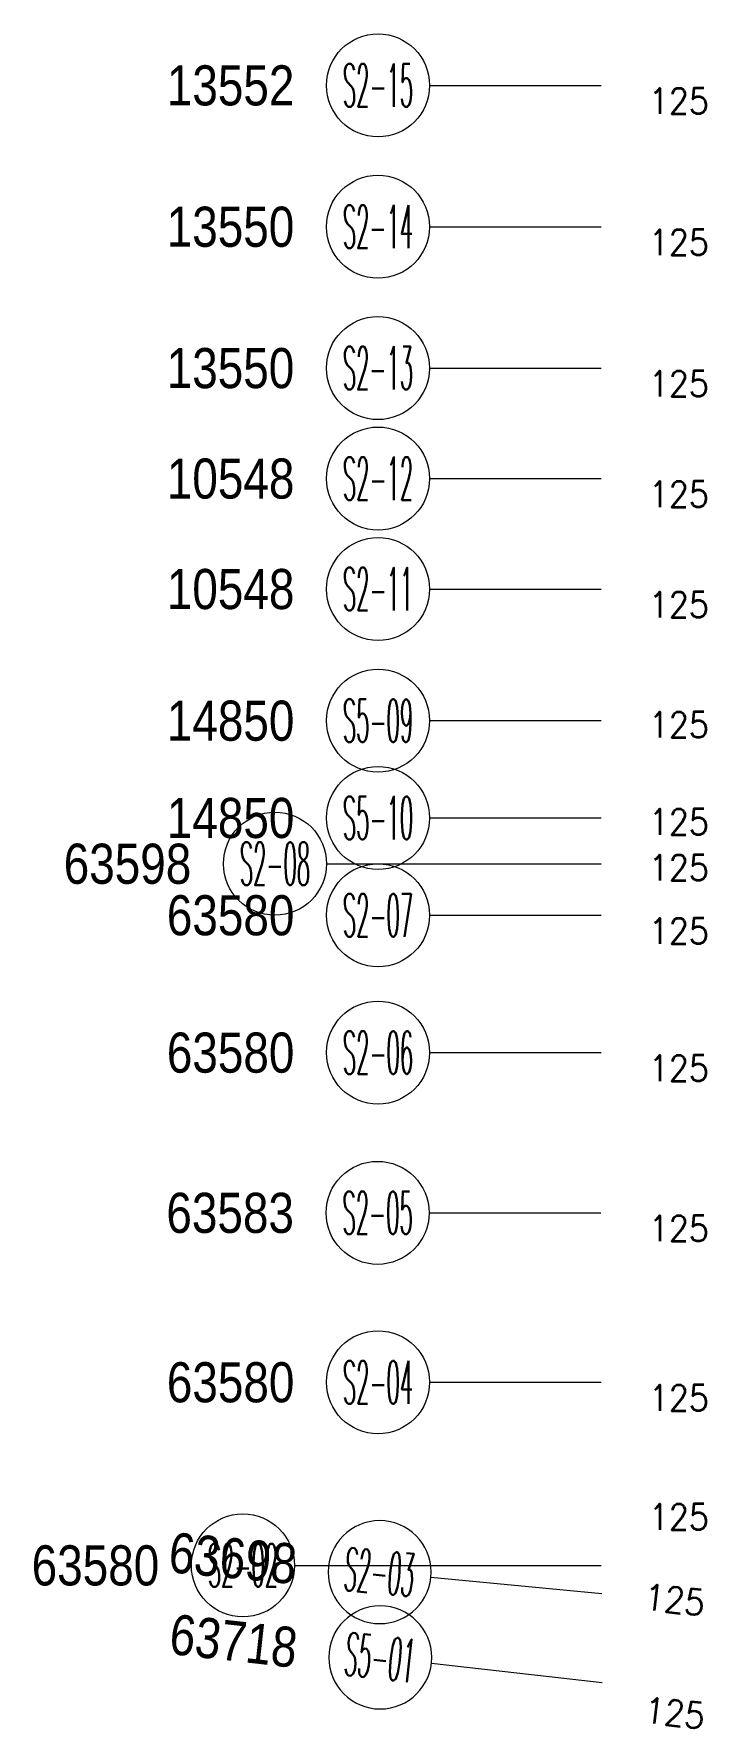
# Model space of a CAD drawing. Header units: millimetres. Extents: x 131700 to 589785, y -24154 to 46087.
# Drawn here: x 374764 to 380760, y 10197 to 24999 of the extents above; entities that cross this region are included whole.
import ezdxf
from ezdxf.enums import TextEntityAlignment as Align

# ---------------------------------------------------------------- set-up
doc = ezdxf.new("R2010")
doc.units = ezdxf.units.MM
doc.layers.get('0').update_dxf_attribs({"lineweight": 20})
doc.layers.add('ARES_TAG', color=3, linetype='Continuous')
doc.layers.add('NDC_S_TENDON', color=10, linetype='Continuous')
doc.layers.add('Current_plane_Column', color=7, linetype='Continuous', true_color=0x4b00ff)
doc.layers.add('NDC_LCAP', color=87, linetype='Continuous', plot=False)
doc.layers.add('NDC_S_ANNO', color=7, linetype='Continuous', lineweight=20)
doc.layers.add('NDC_S_SYMBOL', color=1, linetype='Continuous', lineweight=15)
doc.styles.add('ARES_BIGTEXT', font='VHARIALN.TTF')
doc.styles.add('ARES_ROMANS_0.36', font='romans.shx', dxfattribs={"width": 0.36, "bigfont": 'vns.shx'})
doc.styles.get("Standard").update_dxf_attribs({"font": 'arial.ttf'})

# ---------------------------------------------------------------- blocks, each defined once
blk = doc.blocks.new('*U583')
at = {"layer": 'NDC_S_SYMBOL', "color": 3}
blk.add_line((-8588, 0), (-7088, 0), dxfattribs=at)
blk.add_circle((-9038, 0), 450, dxfattribs=at)
at = {"layer": 'ARES_TAG', "style": 'ARES_ROMANS_0.36', "width": 0.36}
blk.add_attdef('S3', text='', height=375, dxfattribs=at).set_placement((-9038, 0), align=Align.MIDDLE_CENTER)
at = {"layer": 'NDC_LCAP', "style": 'ARES_BIGTEXT'}
blk.add_attdef('L', text='', height=350, dxfattribs=at).set_placement((-9769, 0), align=Align.MIDDLE_RIGHT)
blk = doc.blocks.new('*U586')
at = {"layer": 'NDC_S_SYMBOL', "color": 3}
blk.add_line((-9769, 0), (-7088, 0), dxfattribs=at)
blk.add_circle((-10219, 0), 450, dxfattribs=at)
at = {"layer": 'ARES_TAG', "style": 'ARES_ROMANS_0.36', "width": 0.36}
blk.add_attdef('S3', text='', height=375, dxfattribs=at).set_placement((-10219, 0), align=Align.MIDDLE_CENTER)
at = {"layer": 'NDC_LCAP', "style": 'ARES_BIGTEXT'}
blk.add_attdef('L', text='', height=350, dxfattribs=at).set_placement((-10950, 0), align=Align.MIDDLE_RIGHT)
blk = doc.blocks.new('*U598')
at = {"layer": 'NDC_S_SYMBOL', "color": 3}
blk.add_line((-9506, 0), (-7106, 0), dxfattribs=at)
blk.add_circle((-9956, 0), 450, dxfattribs=at)
at = {"layer": 'ARES_TAG', "style": 'ARES_ROMANS_0.36', "width": 0.36}
blk.add_attdef('S3', text='', height=375, dxfattribs=at).set_placement((-9956, 0), align=Align.MIDDLE_CENTER)
at = {"layer": 'NDC_LCAP', "style": 'ARES_BIGTEXT'}
blk.add_attdef('L', text='', height=350, dxfattribs=at).set_placement((-10687, 0), align=Align.MIDDLE_RIGHT)
blk = doc.blocks.new('*U601')
at = {"layer": 'NDC_S_SYMBOL', "color": 3}
blk.add_line((-8592, 0), (-7092, 0), dxfattribs=at)
blk.add_circle((-9042, 0), 450, dxfattribs=at)
at = {"layer": 'ARES_TAG', "style": 'ARES_ROMANS_0.36', "width": 0.36}
blk.add_attdef('S3', text='', height=375, dxfattribs=at).set_placement((-9042, 0), align=Align.MIDDLE_CENTER)
at = {"layer": 'NDC_LCAP', "style": 'ARES_BIGTEXT'}
blk.add_attdef('L', text='', height=350, dxfattribs=at).set_placement((-9773, 0), align=Align.MIDDLE_RIGHT)
blk = doc.blocks.new('*U594')
at = {"layer": 'NDC_S_SYMBOL', "color": 3}
blk.add_line((-8588, 0), (-7088, 0), dxfattribs=at)
blk.add_circle((-9038, 0), 450, dxfattribs=at)
at = {"layer": 'NDC_S_TENDON'}
for p, q in [((4489, -150), (4489, 150)), ((-4909, 0), (-500, 0)), ((-500, 0), (2837, 0)), ((2837, 0), (3639, 0)), ((3639, 0), (4639, 0))]:
    blk.add_line(p, q, dxfattribs=at)
blk.add_lwpolyline([(-5429, 0), (-5909, 150), (-5909, -150), (-5429, 0), (-4909, 0)], dxfattribs=at)
at = {"layer": 'ARES_TAG', "style": 'ARES_ROMANS_0.36', "width": 0.36}
blk.add_attdef('S3', text='', height=375, dxfattribs=at).set_placement((-9038, 0), align=Align.MIDDLE_CENTER)
at = {"layer": 'NDC_LCAP', "style": 'ARES_BIGTEXT'}
blk.add_attdef('L', text='', height=350, dxfattribs=at).set_placement((-9769, 0), align=Align.MIDDLE_RIGHT)
blk = doc.blocks.new('*U590')
at = {"layer": 'NDC_S_SYMBOL', "color": 3}
blk.add_line((-8590, 0), (-7090, 0), dxfattribs=at)
blk.add_circle((-9040, 0), 450, dxfattribs=at)
at = {"layer": 'ARES_TAG', "style": 'ARES_ROMANS_0.36', "width": 0.36}
blk.add_attdef('S3', text='', height=375, dxfattribs=at).set_placement((-9040, 0), align=Align.MIDDLE_CENTER)
at = {"layer": 'NDC_LCAP', "style": 'ARES_BIGTEXT'}
blk.add_attdef('L', text='', height=350, dxfattribs=at).set_placement((-9771, 0), align=Align.MIDDLE_RIGHT)
blk = doc.blocks.new('*U589')
at = {"layer": 'NDC_S_SYMBOL', "color": 3}
blk.add_line((-8588, 0), (-7088, 0), dxfattribs=at)
blk.add_circle((-9038, 0), 450, dxfattribs=at)
at = {"layer": 'ARES_TAG', "style": 'ARES_ROMANS_0.36', "width": 0.36}
blk.add_attdef('S3', text='', height=375, dxfattribs=at).set_placement((-9038, 0), align=Align.MIDDLE_CENTER)
at = {"layer": 'NDC_LCAP', "style": 'ARES_BIGTEXT'}
blk.add_attdef('L', text='', height=350, dxfattribs=at).set_placement((-9769, 0), align=Align.MIDDLE_RIGHT)
blk = doc.blocks.new('*U605')
at = {"layer": 'NDC_S_SYMBOL', "color": 3}
blk.add_line((-30863, -1619), (-29372, -1451), dxfattribs=at)
blk.add_circle((-31310, -1669), 450, dxfattribs=at)
at = {"layer": 'ARES_TAG', "style": 'ARES_ROMANS_0.36', "width": 0.36}
blk.add_attdef('S3', text='', height=375, rotation=6.4084, dxfattribs=at).set_placement((-31310, -1669), align=Align.MIDDLE_CENTER)
at = {"layer": 'NDC_LCAP', "style": 'ARES_BIGTEXT'}
blk.add_attdef('L', text='', height=350, rotation=6.4084, dxfattribs=at).set_placement((-32037, -1751), align=Align.MIDDLE_RIGHT)
blk = doc.blocks.new('*U604')
at = {"layer": 'NDC_S_SYMBOL', "color": 3}
blk.add_line((-30868, -1380), (-29374, -1237), dxfattribs=at)
blk.add_circle((-31315, -1423), 450, dxfattribs=at)
at = {"layer": 'ARES_TAG', "style": 'ARES_ROMANS_0.36', "width": 0.36}
blk.add_attdef('S3', text='', height=375, rotation=5.4684, dxfattribs=at).set_placement((-31315, -1423), align=Align.MIDDLE_CENTER)
at = {"layer": 'NDC_LCAP', "style": 'ARES_BIGTEXT'}
blk.add_attdef('L', text='', height=350, rotation=5.4684, dxfattribs=at).set_placement((-32043, -1493), align=Align.MIDDLE_RIGHT)
blk = doc.blocks.new('*U597')
at = {"layer": 'NDC_S_SYMBOL', "color": 3}
blk.add_line((-8588, 0), (-7088, 0), dxfattribs=at)
blk.add_circle((-9038, 0), 450, dxfattribs=at)
at = {"layer": 'ARES_TAG', "style": 'ARES_ROMANS_0.36', "width": 0.36}
blk.add_attdef('S3', text='', height=375, dxfattribs=at).set_placement((-9038, 0), align=Align.MIDDLE_CENTER)
at = {"layer": 'NDC_LCAP', "style": 'ARES_BIGTEXT'}
blk.add_attdef('L', text='', height=350, dxfattribs=at).set_placement((-9769, 0), align=Align.MIDDLE_RIGHT)
blk = doc.blocks.new('*U596')
at = {"layer": 'NDC_S_SYMBOL', "color": 3}
blk.add_line((-8588, 0), (-7088, 0), dxfattribs=at)
blk.add_circle((-9038, 0), 450, dxfattribs=at)
at = {"layer": 'ARES_TAG', "style": 'ARES_ROMANS_0.36', "width": 0.36}
blk.add_attdef('S3', text='', height=375, dxfattribs=at).set_placement((-9038, 0), align=Align.MIDDLE_CENTER)
at = {"layer": 'NDC_LCAP', "style": 'ARES_BIGTEXT'}
blk.add_attdef('L', text='', height=350, dxfattribs=at).set_placement((-9769, 0), align=Align.MIDDLE_RIGHT)
blk = doc.blocks.new('TDX')
for name, p, values in [('*U590', (4211, 15049, 2007), {'L': '13552', 'S3': 'S2-15'}), ('*U589', (4208, 13814, 2007), {'L': '13550', 'S3': 'S2-14'}), ('*U589', (4208, 12579, 2007), {'L': '13550', 'S3': 'S2-13'}), ('*U594', (4209, 11614, 1914), {'L': '10548', 'S3': 'S2-12'}), ('*U594', (4209, 10649, 4789), {'L': '10548', 'S3': 'S2-11'}), ('*U596', (4209, 9499, 1914), {'L': '14850', 'S3': 'S5-09'}), ('*U597', (4209, 8649, 1914), {'L': '14850', 'S3': 'S5-10'}), ('*U598', (4226, 8249, 4587), {'L': '63598', 'S3': 'S2-08'}), ('*U583', (4209, 7799, 4717), {'L': '63580', 'S3': 'S2-07'}), ('*U583', (4209, 6599, 4717), {'L': '63580', 'S3': 'S2-06'}), ('*U601', (4209, 5199, 4717), {'L': '63583', 'S3': 'S2-05'}), ('*U583', (4209, 3719, 4717), {'L': '63580', 'S3': 'S2-04'}), ('*U586', (4209, 2119, 4717), {'L': '63580', 'S3': 'S2-02'})]:
    blk.add_blockref(name, p).add_auto_attribs(values)
ref = blk.add_blockref('*U604', (26500, 637, 4614), dxfattribs=dict(xscale=-1, rotation=180))
ref.add_attrib('L', '63698', dxfattribs={"layer": 'NDC_LCAP', "height": 350, "rotation": 354.5316, "style": 'ARES_BIGTEXT'}).set_placement((-5543, 2129, 4614), align=Align.MIDDLE_RIGHT)
ref.add_attrib('S3', 'S2-03', dxfattribs={"layer": 'ARES_TAG', "height": 375, "rotation": 354.5316, "style": 'ARES_ROMANS_0.36', "width": 0.36}).set_placement((-4816, 2060, 4614), align=Align.MIDDLE_CENTER)
ref = blk.add_blockref('*U605', (26500, -354, 4422), dxfattribs=dict(xscale=-1, rotation=180))
ref.add_attrib('L', '63718', dxfattribs={"layer": 'NDC_LCAP', "height": 350, "rotation": 353.5916, "style": 'ARES_BIGTEXT'}).set_placement((-5537, 1397, 4422), align=Align.MIDDLE_RIGHT)
ref.add_attrib('S3', 'S5-01', dxfattribs={"layer": 'ARES_TAG', "height": 375, "rotation": 353.5916, "style": 'ARES_ROMANS_0.36', "width": 0.36}).set_placement((-4810, 1315, 4422), align=Align.MIDDLE_CENTER)
at = {"layer": 'NDC_S_ANNO', "linetype": 'Continuous', "char_height": 225, "attachment_point": 5, "line_spacing_factor": 0.75}
for insert in [(-2201, 14913), (-2201, 13678), (-2201, 12443), (-2201, 11478), (-2201, 10513), (-2201, 9463), (-2201, 8615), (-2201, 8215), (-2201, 7662), (-2201, 6463), (-2201, 5063), (-2201, 3583), (-2201, 2543)]:
    blk.add_mtext('\\FSTANDARD.shx;125', dxfattribs=dict(at, insert=insert))
at = {"layer": 'NDC_S_ANNO', "linetype": 'Continuous', "char_height": 225, "attachment_point": 5, "rotation": 353.6135, "line_spacing_factor": 0.75}
for insert in [(-2237, 1818, 2887), (-2237, 830, 2986)]:
    blk.add_mtext('\\FSTANDARD.shx;125', dxfattribs=dict(at, insert=insert))

msp = doc.modelspace()

# ---------------------------------------------------------------- block references
at = {"layer": 'Current_plane_Column'}
msp.add_blockref('TDX', (382600, 9500), dxfattribs=at)

doc.saveas('drawing.dxf')
